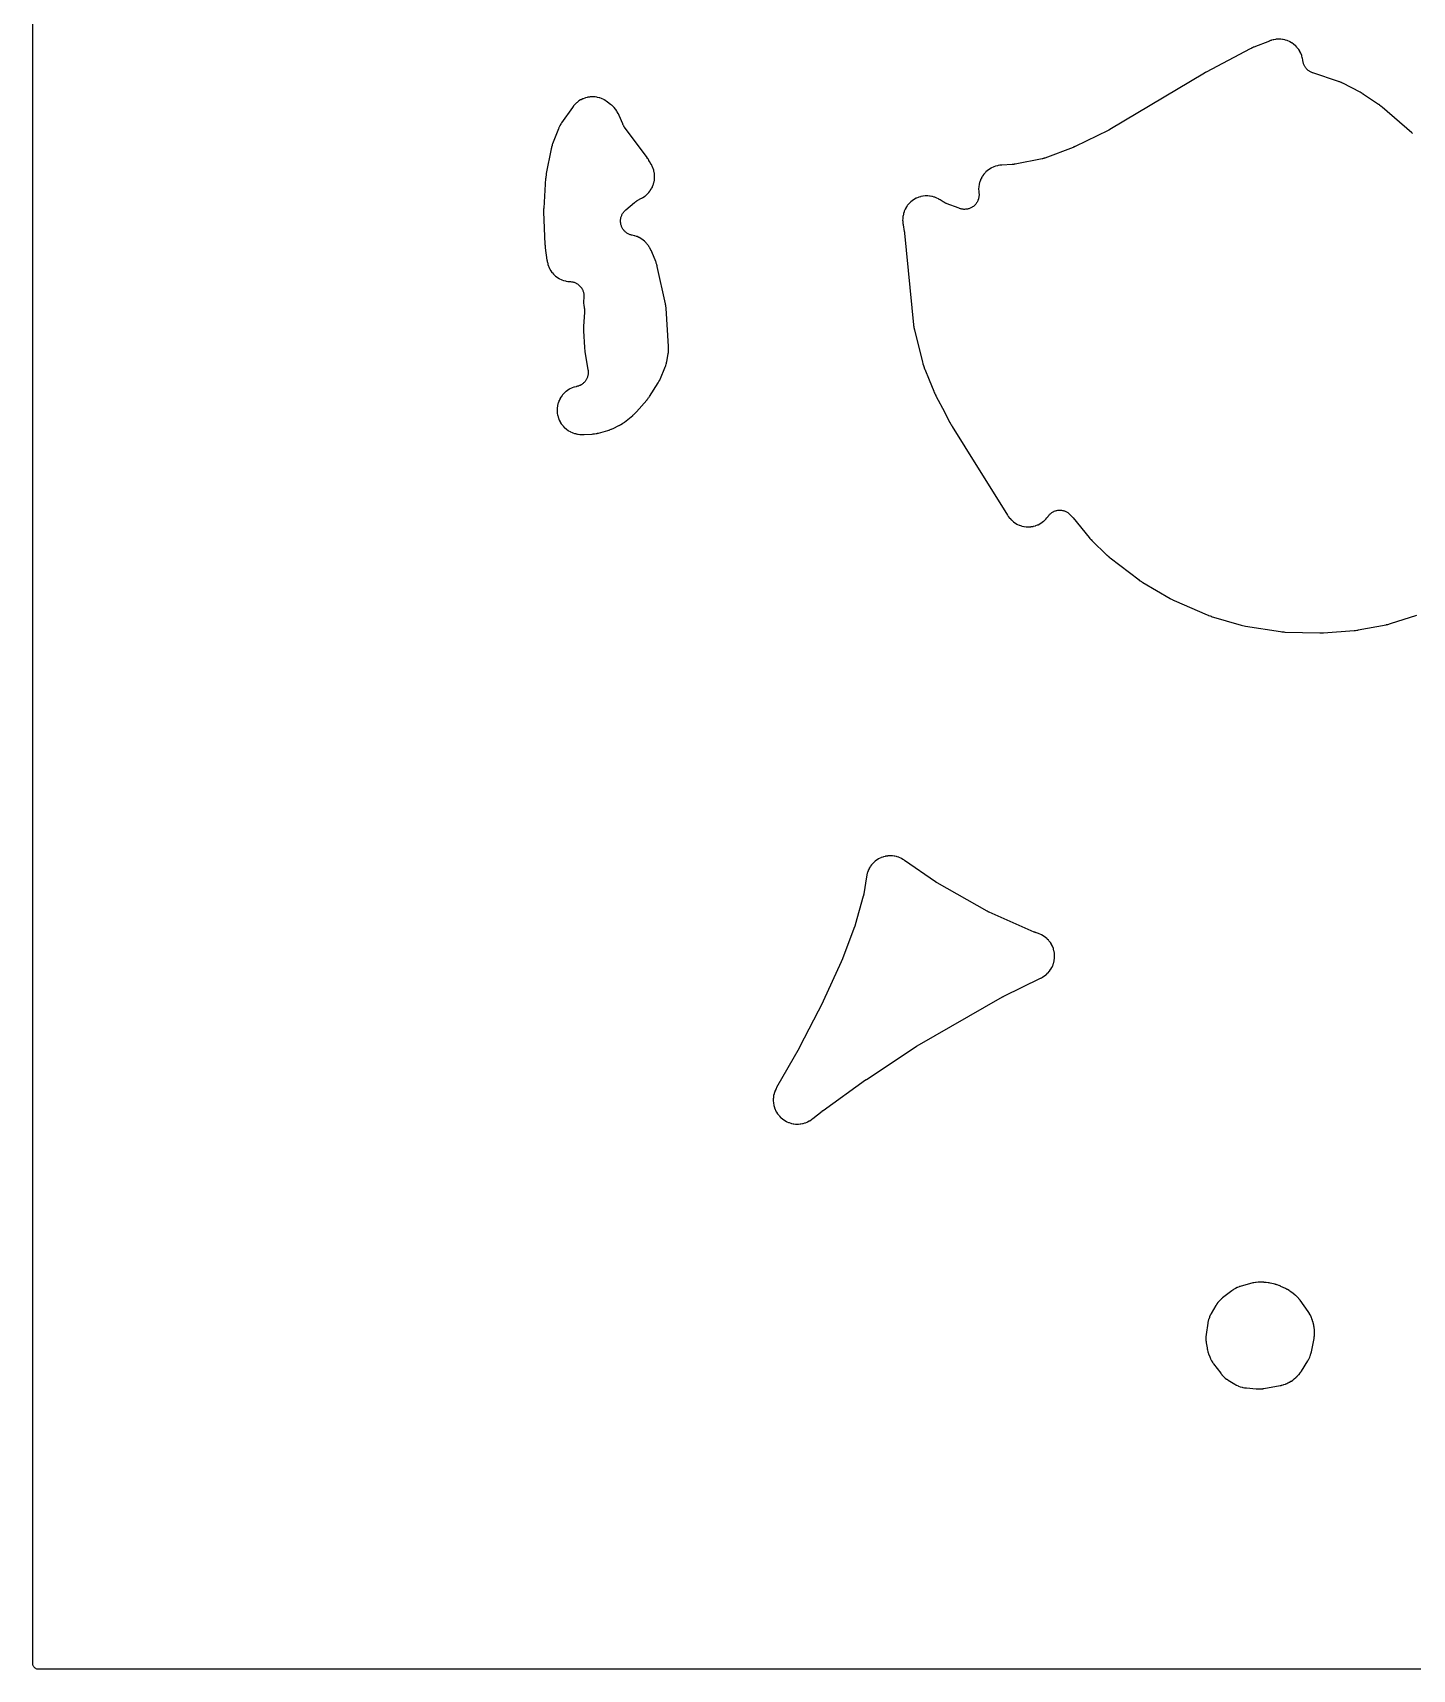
# Model space of a CAD drawing. Header units: millimetres. Extents: x 0 to 300, y 0 to 300.
# Drawn here: x -0.1 to 142.9, y -0.1 to 169.6 of the extents above; entities that cross this region are included whole.
import ezdxf

# ---------------------------------------------------------------- set-up
doc = ezdxf.new("R2010")
doc.units = ezdxf.units.MM
doc.layers.add('CUT', color=7, linetype='CONTINUOUS')

msp = doc.modelspace()

# ---------------------------------------------------------------- linework, layer by layer
at = {"layer": 'CUT'}
for points in [[(298.5625, -0.0625), (1.4375, -0.0625), (0.5522, -0.0625), (0.4788, -0.0589), (0.4206, -0.0503), (0.3635, -0.036), (0.3082, -0.0162), (0.255, 0.009), (0.2046, 0.0392), (0.1573, 0.0743), (0.1137, 0.1137), (0.0743, 0.1573), (0.0392, 0.2046), (0.009, 0.255), (-0.0162, 0.3082), (-0.036, 0.3635), (-0.0503, 0.4206), (-0.0589, 0.4788), (-0.0625, 0.5522), (-0.0625, 1.4375), (-0.0625, 298.5625)], [(142.9238, 159.1243), (142.8689, 159.174), (142.8599, 159.182), (139.8017, 161.8398), (139.7874, 161.8518), (139.6936, 161.9284), (139.679, 161.9399), (139.5583, 162.0323), (139.5433, 162.0434), (139.445, 162.114), (139.4296, 162.1246), (137.8718, 163.1704), (137.8574, 163.1798), (137.7632, 163.2392), (137.7486, 163.2481), (137.6283, 163.3193), (137.6134, 163.3278), (137.516, 163.3817), (137.5009, 163.3898), (135.7032, 164.3187), (135.6934, 164.3237), (135.6245, 164.3577), (135.6142, 164.3627), (135.5686, 164.3841), (135.5465, 164.394), (135.4071, 164.4528), (135.3854, 164.4614), (135.3475, 164.4757), (135.3372, 164.4795), (135.2656, 164.5049), (135.254, 164.509), (132.6121, 165.3882), (132.5723, 165.4025), (132.4999, 165.4305), (132.4225, 165.4646), (132.372, 165.4897), (132.2981, 165.531), (132.2503, 165.5608), (132.1806, 165.6088), (132.1358, 165.643), (132.0709, 165.6973), (132.0294, 165.7355), (131.97, 165.7957), (131.9323, 165.8377), (131.8788, 165.9032), (131.8452, 165.9485), (131.7981, 166.0188), (131.7689, 166.067), (131.7286, 166.1414), (131.7041, 166.1922), (131.6709, 166.27), (131.6513, 166.3228), (131.6255, 166.4035), (131.611, 166.4579), (131.593, 166.5406), (131.58, 166.6171), (131.574, 166.659), (131.5696, 166.6951), (131.5653, 166.7243), (131.5333, 166.9113), (131.5204, 166.9691), (131.4708, 167.1495), (131.4523, 167.2057), (131.3851, 167.3804), (131.3612, 167.4345), (131.2771, 167.6017), (131.248, 167.6532), (131.1479, 167.8112), (131.1138, 167.8596), (130.9986, 168.0071), (130.9599, 168.0519), (130.8307, 168.1872), (130.7878, 168.228), (130.6459, 168.35), (130.5992, 168.3863), (130.446, 168.4938), (130.3959, 168.5253), (130.2329, 168.6171), (130.18, 168.6436), (130.0087, 168.7189), (129.9534, 168.74), (129.7755, 168.7981), (129.7184, 168.8136), (129.5357, 168.8539), (129.4773, 168.8637), (129.2915, 168.8858), (129.2325, 168.8899), (129.0454, 168.8935), (128.9862, 168.8917), (128.7997, 168.8769), (128.741, 168.8693), (128.5568, 168.8362), (128.4992, 168.8229), (128.3167, 168.7711), (128.2884, 168.7623), (128.2337, 168.7438), (128.2197, 168.7389), (128.1294, 168.7058), (128.1155, 168.7006), (126.4792, 168.0559), (126.464, 168.0497), (126.3658, 168.0079), (126.3508, 168.0012), (126.229, 167.9454), (126.2142, 167.9383), (126.1184, 167.8912), (126.1037, 167.8837), (121.546, 165.483), (121.5392, 165.4794), (121.4923, 165.4539), (121.4851, 165.4499), (121.4271, 165.4174), (121.4201, 165.4134), (121.3746, 165.387), (121.3671, 165.3826), (111.563, 159.5173), (111.5546, 159.5123), (111.5347, 159.5007), (111.5262, 159.4958), (111.5158, 159.4899), (111.5072, 159.485), (111.4871, 159.4739), (111.4785, 159.4692), (111.4685, 159.4638), (111.4598, 159.4592), (111.4395, 159.4485), (111.4307, 159.4439), (111.42, 159.4384), (111.4113, 159.434), (111.3907, 159.4238), (111.3819, 159.4194), (107.9667, 157.7626), (107.9575, 157.7583), (107.9361, 157.7481), (107.9269, 157.7439), (107.9156, 157.7387), (107.9063, 157.7345), (107.8847, 157.7249), (107.8754, 157.7209), (107.8646, 157.7162), (107.8553, 157.7123), (107.8334, 157.7031), (107.824, 157.6993), (107.8125, 157.6946), (107.8031, 157.6909), (107.781, 157.6823), (107.7715, 157.6786), (104.8305, 156.5669), (104.8217, 156.5637), (104.8081, 156.5587), (104.7854, 156.5507), (104.7548, 156.5404), (104.7275, 156.5317), (104.7057, 156.5252), (104.6932, 156.5215), (104.6886, 156.5202), (104.6614, 156.5129), (104.6007, 156.4976), (104.5641, 156.4892), (104.5517, 156.4866), (104.5425, 156.4847), (101.7619, 155.9369), (101.7466, 155.934), (101.7108, 155.9276), (101.6955, 155.925), (101.6767, 155.9219), (101.6614, 155.9196), (101.6254, 155.9144), (101.61, 155.9124), (101.5923, 155.9101), (101.5768, 155.9083), (101.5407, 155.9044), (101.5252, 155.9028), (101.5063, 155.9011), (101.4908, 155.8999), (101.4546, 155.8972), (101.4391, 155.8962), (100.3892, 155.8371), (100.3747, 155.8361), (100.2803, 155.8285), (100.2658, 155.8272), (100.2093, 155.8212), (100.1804, 155.8175), (99.996, 155.789), (99.939, 155.7773), (99.7606, 155.7317), (99.705, 155.7146), (99.5319, 155.6519), (99.4782, 155.6295), (99.312, 155.5503), (99.2608, 155.5228), (99.103, 155.4279), (99.0547, 155.3955), (98.9069, 155.2858), (98.8619, 155.2488), (98.7254, 155.1253), (98.6842, 155.0842), (98.5603, 154.948), (98.5233, 154.9031), (98.4132, 154.7556), (98.3807, 154.7073), (98.2855, 154.5498), (98.2578, 154.4985), (98.1783, 154.3326), (98.1557, 154.2789), (98.0926, 154.106), (98.0753, 154.0504), (98.0293, 153.8722), (98.0175, 153.8151), (97.989, 153.6333), (97.9828, 153.5754), (97.972, 153.3917), (97.9714, 153.3335), (97.9785, 153.1495), (97.9836, 153.0915), (97.9994, 152.9753), (98.0044, 152.9312), (98.0114, 152.8501), (98.0146, 152.7613), (98.0139, 152.7022), (98.0084, 152.6135), (98.0018, 152.5548), (97.9876, 152.4671), (97.9753, 152.4092), (97.9525, 152.3234), (97.9345, 152.2671), (97.9034, 152.1839), (97.88, 152.1296), (97.8408, 152.0499), (97.8121, 151.9981), (97.7652, 151.9227), (97.7316, 151.874), (97.6775, 151.8036), (97.6393, 151.7585), (97.5785, 151.6937), (97.536, 151.6526), (97.4691, 151.5941), (97.4228, 151.5574), (97.3505, 151.5058), (97.3007, 151.4738), (97.2237, 151.4296), (97.171, 151.4027), (97.09, 151.3663), (97.0349, 151.3447), (96.9507, 151.3165), (96.8938, 151.3004), (96.8072, 151.2806), (96.749, 151.2703), (96.6609, 151.2591), (96.6019, 151.2545), (96.5131, 151.2521), (96.454, 151.2534), (96.3654, 151.2597), (96.3067, 151.2668), (96.2192, 151.2818), (96.1614, 151.2947), (96.0758, 151.3183), (95.9985, 151.3437), (95.9566, 151.3586), (94.6199, 151.8732), (94.6095, 151.8772), (94.5924, 151.8841), (94.5515, 151.9015), (94.4831, 151.9329), (94.453, 151.9473), (94.4499, 151.9489), (94.4204, 151.9644), (94.3545, 152.0007), (94.3161, 152.0231), (94.3004, 152.0328), (94.2909, 152.0387), (94.2794, 152.046), (93.9839, 152.2333), (93.9717, 152.2409), (93.8912, 152.2892), (93.8788, 152.2965), (93.8298, 152.3243), (93.8043, 152.338), (93.6393, 152.4215), (93.5866, 152.4451), (93.4167, 152.5115), (93.362, 152.5299), (93.1864, 152.5797), (93.1302, 152.5928), (92.9507, 152.6254), (92.8935, 152.633), (92.7116, 152.6483), (92.6539, 152.6504), (92.4715, 152.6481), (92.4139, 152.6446), (92.2325, 152.6248), (92.1755, 152.6158), (91.9968, 152.5787), (91.9409, 152.5643), (91.7667, 152.5102), (91.7124, 152.4904), (91.5442, 152.4198), (91.4921, 152.3949), (91.3314, 152.3085), (91.2819, 152.2787), (91.1303, 152.1773), (91.0839, 152.1429), (90.9427, 152.0273), (90.8999, 151.9886), (90.7704, 151.86), (90.7315, 151.8174), (90.615, 151.677), (90.5804, 151.6308), (90.4779, 151.4798), (90.4478, 151.4305), (90.3604, 151.2704), (90.3352, 151.2185), (90.2635, 151.0507), (90.2434, 150.9966), (90.1882, 150.8226), (90.1734, 150.7669), (90.1351, 150.5884), (90.1258, 150.5315), (90.1048, 150.3502), (90.101, 150.2926), (90.0976, 150.1102), (90.0993, 150.0525), (90.1136, 149.8681), (90.1165, 149.8393), (90.1236, 149.7834), (90.1255, 149.7691), (90.1395, 149.6764), (90.1418, 149.6621), (90.2643, 148.9641), (90.2655, 148.9573), (90.2682, 148.9414), (90.2693, 148.9346), (90.2719, 148.9183), (90.2732, 148.9099), (90.2761, 148.8902), (90.2774, 148.8818), (90.2787, 148.8721), (90.2799, 148.8637), (90.2824, 148.844), (90.2835, 148.8355), (90.284, 148.8313), (90.2852, 148.8212), (90.2877, 148.7978), (90.2888, 148.7878), (91.2254, 139.2708), (91.2266, 139.2604), (91.235, 139.1875), (91.2364, 139.1766), (91.2428, 139.1289), (91.2464, 139.1059), (91.2712, 138.9634), (91.2754, 138.9415), (91.2835, 138.9036), (91.2858, 138.8934), (91.3021, 138.8226), (91.3025, 138.8209), (91.3096, 138.787), (91.3144, 138.7659), (92.1413, 135.4196), (92.1468, 135.399), (92.1848, 135.2657), (92.191, 135.2453), (92.2446, 135.0798), (92.2515, 135.0597), (92.2918, 134.9491), (92.3213, 134.8599), (92.3286, 134.8392), (92.3782, 134.706), (92.3862, 134.6856), (92.8502, 133.566), (93.3236, 132.3959), (93.3292, 132.3826), (93.3663, 132.2968), (93.3722, 132.2837), (93.4214, 132.1771), (93.4276, 132.1641), (93.4591, 132.1), (93.4769, 132.0597), (93.4826, 132.047), (93.531, 131.9441), (93.5371, 131.9316), (93.5775, 131.8505), (93.5839, 131.8381), (94.4213, 130.252), (94.9684, 129.2021), (94.9735, 129.1925), (95.0095, 129.1264), (95.0152, 129.1162), (95.0616, 129.0347), (95.0674, 129.0249), (95.0838, 128.9972), (95.0856, 128.9938), (95.0906, 128.9845), (95.1261, 128.92), (95.1317, 128.9101), (95.1775, 128.8306), (95.1831, 128.821), (95.2205, 128.7588), (95.2267, 128.7487), (96.5457, 126.6483), (100.9528, 119.5725), (100.9607, 119.56), (101.0135, 119.4798), (101.0217, 119.4676), (101.0546, 119.4202), (101.072, 119.3963), (101.1874, 119.2463), (101.2257, 119.2013), (101.3535, 119.0652), (101.396, 119.0241), (101.5366, 118.9013), (101.5829, 118.8646), (101.7349, 118.7562), (101.7846, 118.7243), (101.9465, 118.6313), (101.9991, 118.6044), (102.1694, 118.5278), (102.2244, 118.5062), (102.4014, 118.4467), (102.4582, 118.4307), (102.6402, 118.3888), (102.6983, 118.3784), (102.8835, 118.3547), (102.9424, 118.3501), (103.129, 118.3447), (103.1881, 118.3459), (103.3743, 118.3588), (103.433, 118.3658), (103.6171, 118.3971), (103.6748, 118.4098), (103.8549, 118.4589), (103.911, 118.4773), (104.0855, 118.5439), (104.1395, 118.5677), (104.3065, 118.6511), (104.358, 118.6801), (104.516, 118.7796), (104.5644, 118.8135), (104.7119, 118.928), (104.7567, 118.9665), (104.8922, 119.095), (104.933, 119.1377), (105.0552, 119.2788), (105.0916, 119.3253), (105.164, 119.4278), (105.19, 119.4628), (105.2392, 119.5258), (105.2963, 119.5919), (105.3363, 119.634), (105.3995, 119.6942), (105.4434, 119.7322), (105.5121, 119.786), (105.5595, 119.8196), (105.6331, 119.8665), (105.6835, 119.8954), (105.7613, 119.9349), (105.8143, 119.9587), (105.8955, 119.9906), (105.9506, 120.0092), (106.0345, 120.033), (106.0911, 120.0461), (106.177, 120.0617), (106.2346, 120.0693), (106.3216, 120.0765), (106.3796, 120.0785), (106.4499, 120.0775), (106.5092, 120.0735), (106.5687, 120.0664), (106.6575, 120.0514), (106.7161, 120.0384), (106.8029, 120.0146), (106.8598, 119.9958), (106.9439, 119.9634), (106.9986, 119.9391), (107.079, 119.8984), (107.1311, 119.8687), (107.207, 119.8203), (107.2558, 119.7855), (107.3265, 119.7297), (107.3716, 119.6902), (107.4364, 119.6276), (107.4927, 119.5674), (107.5227, 119.5337), (107.5361, 119.5179), (107.5558, 119.4957), (107.6861, 119.3563), (107.7288, 119.3149), (107.7598, 119.2878), (109.4153, 117.2541), (109.4267, 117.2406), (109.5017, 117.1538), (109.5134, 117.1406), (109.6107, 117.0345), (109.6228, 117.0216), (109.7028, 116.9394), (109.7153, 116.9269), (111.2689, 115.4209), (111.2818, 115.4088), (111.3665, 115.3314), (111.3797, 115.3196), (111.4889, 115.2256), (111.5024, 115.2143), (111.5916, 115.142), (111.6055, 115.131), (114.6103, 112.8369), (114.6248, 112.8262), (114.7201, 112.7578), (114.735, 112.7475), (114.8571, 112.6654), (114.8723, 112.6556), (114.9715, 112.5931), (114.987, 112.5837), (117.833, 110.9095), (117.849, 110.9004), (117.9541, 110.8429), (117.9705, 110.8343), (118.1045, 110.7661), (118.1211, 110.758), (118.2295, 110.707), (118.2463, 110.6994), (121.6446, 109.2274), (121.6619, 109.2202), (121.7748, 109.1754), (121.7923, 109.1688), (121.9357, 109.117), (121.9534, 109.111), (122.0689, 109.0733), (122.0868, 109.0678), (125.1765, 108.1655), (125.1948, 108.1605), (125.314, 108.1297), (125.3324, 108.1253), (125.4832, 108.0914), (125.5017, 108.0876), (125.6227, 108.0644), (125.6413, 108.0611), (129.2489, 107.4871), (129.2684, 107.4843), (129.3952, 107.4684), (129.4148, 107.4663), (129.5745, 107.4515), (129.5941, 107.45), (129.7217, 107.4424), (129.7413, 107.4416), (133.3276, 107.346), (133.3431, 107.3458), (133.4442, 107.3457), (133.4598, 107.3459), (133.5867, 107.3491), (133.6022, 107.3497), (133.7032, 107.3548), (133.7187, 107.3558), (136.9036, 107.6017), (136.9199, 107.6032), (137.0257, 107.6143), (137.042, 107.6162), (137.1744, 107.6338), (137.1905, 107.6361), (137.2956, 107.653), (137.3117, 107.6558), (140.2148, 108.2027), (140.2328, 108.2064), (140.3498, 108.2322), (140.3678, 108.2364), (140.5136, 108.2733), (140.5314, 108.2781), (140.6466, 108.311), (140.6642, 108.3164), (143.3959, 109.1888)]]:
    msp.add_lwpolyline(points, dxfattribs=at)
for points in [[(53.6135, 144.9228), (53.6455, 144.8737), (53.7541, 144.7237), (53.7908, 144.6781), (53.9135, 144.5394), (53.9544, 144.4975), (54.0901, 144.3715), (54.1349, 144.3338), (54.2822, 144.2216), (54.3305, 144.1884), (54.4881, 144.0911), (54.5394, 144.0628), (54.7056, 143.9813), (54.7594, 143.9582), (54.9329, 143.8933), (54.9887, 143.8755), (55.1676, 143.8278), (55.2249, 143.8156), (55.4076, 143.7856), (55.4658, 143.7789), (55.6402, 143.7676), (55.6837, 143.7637), (55.7633, 143.7546), (55.8496, 143.7405), (55.9065, 143.7284), (55.991, 143.7059), (56.0465, 143.6883), (56.1284, 143.6578), (56.1819, 143.6349), (56.2605, 143.5966), (56.3115, 143.5685), (56.386, 143.5228), (56.434, 143.4899), (56.5037, 143.4372), (56.5484, 143.3998), (56.6126, 143.3405), (56.6534, 143.299), (56.7116, 143.2338), (56.7482, 143.1885), (56.7998, 143.118), (56.8318, 143.0694), (56.8763, 142.9941), (56.9035, 142.9426), (56.9405, 142.8634), (56.9625, 142.8095), (56.9916, 142.7271), (57.0083, 142.6714), (57.0293, 142.5865), (57.0405, 142.5294), (57.0532, 142.4429), (57.0588, 142.385), (57.063, 142.2976), (57.0629, 142.2394), (57.0587, 142.1521), (57.0508, 142.0724), (57.0446, 142.0218), (57.0447, 142.0218), (57.0421, 142.0013), (57.024, 141.8171), (57.0211, 141.7594), (57.0208, 141.5769), (57.0234, 141.5192), (57.0406, 141.3374), (57.0488, 141.2802), (57.0839, 141.0985), (57.0868, 141.0844), (57.0991, 141.0281), (57.1148, 140.9452), (57.1274, 140.8533), (57.1325, 140.7919), (57.1356, 140.6993), (57.134, 140.6144), (57.1319, 140.5681), (57.0316, 139.1427), (57.0306, 139.1239), (57.0258, 139.0013), (57.0254, 138.9824), (57.0254, 138.9816), (57.0243, 138.8285), (57.0244, 138.8096), (57.0274, 138.687), (57.0281, 138.6681), (57.1248, 136.9312), (57.1259, 136.9149), (57.1347, 136.8088), (57.1363, 136.7925), (57.151, 136.6597), (57.153, 136.6435), (57.1676, 136.538), (57.17, 136.5218), (57.4861, 134.6213), (57.4921, 134.5786), (57.5013, 134.5), (57.5073, 134.4139), (57.5085, 134.3564), (57.5061, 134.2701), (57.5018, 134.2128), (57.4912, 134.1271), (57.4814, 134.0705), (57.4626, 133.9862), (57.4475, 133.9308), (57.4207, 133.8487), (57.4003, 133.795), (57.3658, 133.7159), (57.3403, 133.6643), (57.2984, 133.5889), (57.2681, 133.54), (57.2192, 133.4689), (57.1843, 133.4232), (57.1288, 133.3571), (57.0897, 133.3149), (57.0281, 133.2545), (56.9852, 133.2162), (56.9181, 133.162), (56.8717, 133.128), (56.7997, 133.0804), (56.7502, 133.0511), (56.674, 133.0106), (56.622, 132.9861), (56.5422, 132.9532), (56.4881, 132.9338), (56.4055, 132.9086), (56.3288, 132.8892), (56.2797, 132.878), (56.2588, 132.8732), (56.0745, 132.8262), (56.0178, 132.8088), (55.8416, 132.7448), (55.7869, 132.7218), (55.6178, 132.6407), (55.5656, 132.6124), (55.4054, 132.515), (55.3563, 132.4817), (55.2064, 132.3689), (55.1608, 132.331), (55.0228, 132.2039), (54.9812, 132.1617), (54.8565, 132.0216), (54.8192, 131.9755), (54.7089, 131.8238), (54.6764, 131.7742), (54.5816, 131.6124), (54.5542, 131.5598), (54.4758, 131.3894), (54.4537, 131.3343), (54.3925, 131.157), (54.376, 131.1001), (54.3326, 130.9176), (54.3218, 130.8593), (54.2967, 130.6734), (54.2916, 130.6143), (54.285, 130.4269), (54.2858, 130.3676), (54.2977, 130.1804), (54.3044, 130.1215), (54.3347, 129.9364), (54.3471, 129.8784), (54.3956, 129.6972), (54.4137, 129.6407), (54.4798, 129.4652), (54.5034, 129.4108), (54.5865, 129.2427), (54.6154, 129.1909), (54.7147, 129.0318), (54.7486, 128.9831), (54.8631, 128.8345), (54.9016, 128.7894), (55.0303, 128.6529), (55.073, 128.6118), (55.2145, 128.4887), (55.2611, 128.452), (55.4141, 128.3435), (55.4641, 128.3116), (55.627, 128.2187), (55.6799, 128.1919), (55.8512, 128.1155), (55.9065, 128.0941), (56.087, 128.0342), (56.1154, 128.0256), (56.1712, 128.0101), (56.1855, 128.0063), (56.2727, 127.9844), (56.3006, 127.9781), (56.3815, 127.9618), (56.3951, 127.9592), (56.4481, 127.9498), (56.4754, 127.9456), (56.6506, 127.9228), (56.7055, 127.9182), (56.8821, 127.9115), (56.9097, 127.9111), (56.9635, 127.9116), (56.9773, 127.9118), (57.0669, 127.9146), (57.0806, 127.9152), (57.9179, 127.9607), (57.9336, 127.9617), (58.036, 127.97), (58.0517, 127.9715), (58.113, 127.978), (58.1444, 127.9822), (58.347, 128.0148), (58.3781, 128.0207), (58.4384, 128.0337), (58.4538, 128.0372), (58.5535, 128.0615), (58.5688, 128.0654), (59.525, 128.3248), (59.5391, 128.3288), (59.6304, 128.356), (59.6444, 128.3603), (59.6988, 128.378), (59.7264, 128.3877), (59.9043, 128.4552), (59.9315, 128.4663), (59.9839, 128.4891), (59.9973, 128.4952), (60.0836, 128.5353), (60.0968, 128.5417), (60.6904, 128.836), (60.705, 128.8435), (60.7993, 128.8935), (60.8137, 128.9014), (60.8695, 128.9329), (60.8976, 128.9499), (61.0772, 129.065), (61.1044, 129.0834), (61.1564, 129.1209), (61.1696, 129.1307), (61.2544, 129.1954), (61.2673, 129.2056), (62.1238, 129.8971), (62.1337, 129.9053), (62.1978, 129.9593), (62.2076, 129.9678), (62.2454, 130.0011), (62.2644, 130.0185), (62.3853, 130.1346), (62.4035, 130.1529), (62.4383, 130.1893), (62.4471, 130.1988), (62.5037, 130.2606), (62.5123, 130.2702), (63.5735, 131.4812), (63.5806, 131.4894), (63.6297, 131.5476), (63.6369, 131.5563), (63.6684, 131.595), (63.6832, 131.614), (63.773, 131.7339), (63.7865, 131.7527), (63.8092, 131.7857), (63.8153, 131.7947), (63.8569, 131.8574), (63.8636, 131.8676), (64.7509, 133.2661), (64.7575, 133.2767), (64.7993, 133.3457), (64.8056, 133.3563), (64.8298, 133.3983), (64.8418, 133.4201), (64.9167, 133.563), (64.9278, 133.5852), (64.9485, 133.6291), (64.9537, 133.6404), (64.9866, 133.714), (64.9915, 133.7254), (65.4531, 134.8176), (65.4594, 134.8331), (65.4989, 134.9345), (65.5048, 134.9502), (65.5268, 135.0117), (65.5372, 135.0435), (65.599, 135.252), (65.6076, 135.2843), (65.6227, 135.3479), (65.6263, 135.3642), (65.6484, 135.4707), (65.6516, 135.4872), (65.7933, 136.2815), (65.7962, 136.2993), (65.8134, 136.4156), (65.8157, 136.4336), (65.8239, 136.5036), (65.827, 136.5396), (65.8402, 136.7742), (65.8411, 136.8103), (65.8408, 136.8809), (65.8405, 136.8989), (65.8364, 137.0164), (65.8355, 137.0345), (65.5792, 140.9955), (65.5785, 141.0062), (65.5723, 141.0809), (65.5713, 141.092), (65.5663, 141.1409), (65.5635, 141.1644), (65.5428, 141.3105), (65.5392, 141.333), (65.5322, 141.3718), (65.5302, 141.3824), (65.5157, 141.455), (65.5132, 141.4668), (64.6603, 145.3455), (64.6574, 145.3581), (64.6376, 145.4396), (64.6344, 145.4522), (64.6215, 145.5009), (64.6143, 145.5258), (64.5643, 145.686), (64.5561, 145.7105), (64.539, 145.7579), (64.5345, 145.77), (64.5043, 145.8484), (64.4996, 145.8604), (64.0936, 146.8516), (64.0881, 146.8646), (64.0515, 146.9483), (64.0458, 146.9611), (64.0226, 147.0109), (64.0101, 147.0361), (63.9254, 147.1979), (63.9118, 147.2225), (63.884, 147.2699), (63.8768, 147.2819), (63.8288, 147.3597), (63.8213, 147.3716), (63.7967, 147.4094), (63.7886, 147.4215), (63.7352, 147.4996), (63.7268, 147.5115), (63.6935, 147.5577), (63.6759, 147.5809), (63.5596, 147.7268), (63.5211, 147.7705), (63.3929, 147.9026), (63.3504, 147.9423), (63.21, 148.0614), (63.1638, 148.0969), (63.0126, 148.2017), (62.9632, 148.2326), (62.8024, 148.3223), (62.7503, 148.3482), (62.5816, 148.4219), (62.5272, 148.4426), (62.3522, 148.4997), (62.296, 148.515), (62.0685, 148.5654), (61.9996, 148.5809), (61.9156, 148.6041), (61.8591, 148.6226), (61.7761, 148.6545), (61.722, 148.6785), (61.6426, 148.7184), (61.5911, 148.7476), (61.516, 148.7952), (61.4676, 148.8293), (61.3976, 148.884), (61.3528, 148.9227), (61.2885, 148.9841), (61.2478, 149.0271), (61.1899, 149.0945), (61.1536, 149.1413), (61.1026, 149.2141), (61.0711, 149.2642), (61.0276, 149.3417), (61.0012, 149.3946), (60.9655, 149.4761), (60.9445, 149.5314), (60.917, 149.6159), (60.9015, 149.673), (60.8825, 149.7599), (60.8727, 149.8182), (60.8624, 149.9065), (60.8584, 149.9656), (60.8568, 150.0545), (60.8587, 150.1136), (60.8659, 150.2022), (60.8736, 150.2609), (60.8895, 150.3483), (60.903, 150.406), (60.9274, 150.4914), (60.9465, 150.5475), (60.9793, 150.6301), (61.0038, 150.684), (61.0445, 150.7629), (61.0742, 150.8141), (61.1226, 150.8887), (61.1572, 150.9367), (61.2127, 151.0062), (61.2519, 151.0505), (61.3139, 151.1142), (61.3736, 151.1696), (61.4069, 151.199), (62.3063, 151.9552), (62.3148, 151.9622), (62.328, 151.973), (62.3501, 151.9906), (62.3802, 152.0137), (62.4072, 152.0337), (62.429, 152.0492), (62.4415, 152.0579), (62.4461, 152.0611), (62.4737, 152.0793), (62.5359, 152.1186), (62.5737, 152.1413), (62.5866, 152.1486), (62.5963, 152.154), (63.0472, 152.4022), (63.0601, 152.4095), (63.1433, 152.458), (63.156, 152.4656), (63.2052, 152.4959), (63.23, 152.5121), (63.3865, 152.6196), (63.4336, 152.6555), (63.5768, 152.7762), (63.6201, 152.8166), (63.7507, 152.9509), (63.7898, 152.9953), (63.9065, 153.1418), (63.9411, 153.1899), (64.0427, 153.3472), (64.0724, 153.3984), (64.1581, 153.565), (64.1825, 153.6189), (64.2514, 153.7931), (64.2704, 153.8492), (64.3217, 154.0293), (64.3351, 154.087), (64.3684, 154.2712), (64.376, 154.33), (64.391, 154.5166), (64.3928, 154.5758), (64.3893, 154.7631), (64.3853, 154.8222), (64.3633, 155.0082), (64.3535, 155.0666), (64.3133, 155.2495), (64.2978, 155.3066), (64.2397, 155.4847), (64.2186, 155.54), (64.1423, 155.7139), (64.1297, 155.7407), (64.1039, 155.7924), (64.0971, 155.8056), (64.052, 155.8906), (64.0449, 155.9036), (63.8725, 156.2099), (63.863, 156.2263), (63.7992, 156.3317), (63.7891, 156.3477), (63.705, 156.4774), (63.6944, 156.4931), (63.6241, 156.5943), (63.613, 156.6097), (61.2755, 159.7561), (61.27, 159.7636), (61.2615, 159.7753), (61.2478, 159.7948), (61.2297, 159.8211), (61.214, 159.8448), (61.2118, 159.8482), (61.186, 159.8909), (61.1525, 159.9501), (61.1227, 160.0075), (61.1031, 160.0488), (61.0876, 160.0833), (61.0828, 160.0946), (61.0792, 160.1032), (60.7179, 160.98), (60.7116, 160.9947), (60.6695, 161.0897), (60.6628, 161.1042), (60.636, 161.1606), (60.6215, 161.1891), (60.5237, 161.3691), (60.4903, 161.4236), (60.3755, 161.5899), (60.3365, 161.6405), (60.2047, 161.7936), (60.1605, 161.8398), (60.0111, 161.98), (59.9872, 162.0012), (59.9394, 162.0414), (59.9271, 162.0516), (59.8459, 162.1164), (59.8332, 162.1262), (59.506, 162.3734), (59.4939, 162.3823), (59.4145, 162.4393), (59.4021, 162.4479), (59.3536, 162.4809), (59.3283, 162.4971), (59.1637, 162.5973), (59.1109, 162.6259), (58.9395, 162.708), (58.8841, 162.7312), (58.7053, 162.7957), (58.6478, 162.8132), (58.4635, 162.8595), (58.4046, 162.8712), (58.2166, 162.8989), (58.1567, 162.9046), (57.9669, 162.9133), (57.9068, 162.913), (57.7171, 162.9026), (57.6573, 162.8963), (57.4695, 162.867), (57.4107, 162.8548), (57.2268, 162.8069), (57.1695, 162.7888), (56.9913, 162.7227), (56.9361, 162.699), (56.7655, 162.6154), (56.7129, 162.5863), (56.5514, 162.4861), (56.502, 162.4518), (56.3514, 162.3359), (56.3057, 162.2969), (56.1675, 162.1666), (56.1259, 162.1232), (55.9996, 161.9776), (55.9805, 161.9544), (55.9443, 161.9082), (55.9352, 161.8963), (55.8769, 161.8179), (55.8681, 161.8057), (54.7538, 160.2255), (54.7468, 160.2153), (54.702, 160.149), (54.6952, 160.1387), (54.6691, 160.0983), (54.6562, 160.0773), (54.5761, 159.9413), (54.5529, 159.8978), (54.4842, 159.7557), (54.474, 159.7333), (54.4548, 159.6891), (54.45, 159.6778), (54.4197, 159.6037), (54.4152, 159.5922), (53.8199, 158.0479), (53.8154, 158.0357), (53.7868, 157.9565), (53.7825, 157.9443), (53.7664, 157.8963), (53.7586, 157.8716), (53.7119, 157.7099), (53.7052, 157.6848), (53.6933, 157.6356), (53.6903, 157.623), (53.6722, 157.5408), (53.6696, 157.5281), (53.1613, 154.9563), (53.1578, 154.9373), (53.1374, 154.8133), (53.1346, 154.7941), (53.1141, 154.6378), (53.1118, 154.6185), (53.0995, 154.4935), (53.0979, 154.4742), (52.893, 151.3827), (52.8922, 151.3667), (52.8881, 151.2627), (52.8876, 151.2467), (52.886, 151.116), (52.886, 151.1), (52.8874, 150.9959), (52.8879, 150.9799), (53.0244, 147.6214), (53.0251, 147.6067), (53.0314, 147.5113), (53.0325, 147.4967), (53.0433, 147.3771), (53.0447, 147.3625), (53.0556, 147.2675), (53.0575, 147.253), (53.2354, 145.9784), (53.2376, 145.9639), (53.253, 145.87), (53.2556, 145.8556), (53.2663, 145.7994), (53.2724, 145.7707), (53.3164, 145.5882), (53.3329, 145.532), (53.3936, 145.3571), (53.4154, 145.3027), (53.4929, 145.1345), (53.52, 145.0826)], [(76.807, 58.1741), (76.8258, 58.118), (76.8937, 57.9438), (76.9179, 57.8899), (77.0027, 57.7232), (77.032, 57.6719), (77.1328, 57.5144), (77.1671, 57.4662), (77.2828, 57.3195), (77.3217, 57.2749), (77.4514, 57.1402), (77.4944, 57.0997), (77.6367, 56.9784), (77.6835, 56.9423), (77.8371, 56.8356), (77.8872, 56.8043), (78.0505, 56.7133), (78.1035, 56.687), (78.275, 56.6125), (78.3303, 56.5916), (78.5083, 56.5344), (78.5654, 56.519), (78.7481, 56.4795), (78.8065, 56.4699), (78.9922, 56.4486), (79.0512, 56.4448), (79.2381, 56.4418), (79.2972, 56.4438), (79.4835, 56.4593), (79.5422, 56.4671), (79.726, 56.5009), (79.7836, 56.5144), (79.9633, 56.5661), (80.0192, 56.5852), (80.1929, 56.6543), (80.2467, 56.6789), (80.4128, 56.7648), (80.4639, 56.7945), (80.6229, 56.8977), (80.6473, 56.9144), (80.6941, 56.9482), (80.706, 56.9571), (80.7825, 57.0152), (80.7942, 57.0243), (81.7475, 57.7867), (81.7512, 57.7897), (81.7599, 57.7965), (81.7636, 57.7994), (81.7726, 57.8064), (81.7772, 57.81), (81.788, 57.8183), (81.7926, 57.8219), (81.7979, 57.826), (81.8026, 57.8295), (81.8135, 57.8377), (81.8176, 57.8407), (81.8265, 57.8473), (81.8392, 57.8566), (81.8448, 57.8606), (86.2562, 61.0279), (86.2663, 61.0351), (86.2763, 61.0422), (86.2886, 61.0508), (86.2966, 61.0563), (86.309, 61.0648), (86.315, 61.0689), (86.3191, 61.0716), (86.3294, 61.0785), (86.3338, 61.0815), (91.4938, 64.4827), (91.4986, 64.4858), (91.5097, 64.4931), (91.5145, 64.4962), (91.526, 64.5035), (91.5319, 64.5073), (91.5457, 64.516), (91.5517, 64.5197), (91.5585, 64.524), (91.5645, 64.5277), (91.5785, 64.5362), (91.5845, 64.5398), (91.5876, 64.5416), (91.5947, 64.5458), (91.6115, 64.5556), (91.6187, 64.5598), (100.4497, 69.6217), (100.455, 69.6246), (100.4671, 69.6315), (100.4724, 69.6345), (100.4849, 69.6414), (100.4913, 69.645), (100.5064, 69.6532), (100.5129, 69.6567), (100.5204, 69.6607), (100.5269, 69.6641), (100.5422, 69.6721), (100.5487, 69.6755), (100.5521, 69.6772), (100.5599, 69.6812), (100.5781, 69.6903), (100.5859, 69.6942), (104.3953, 71.5577), (104.4085, 71.5644), (104.494, 71.6089), (104.5071, 71.6159), (104.5579, 71.6439), (104.5835, 71.6589), (104.7453, 71.759), (104.7942, 71.7927), (104.9433, 71.9067), (104.9886, 71.9451), (105.1257, 72.0732), (105.167, 72.1159), (105.2907, 72.257), (105.3276, 72.3035), (105.4368, 72.4561), (105.4689, 72.5061), (105.5625, 72.6687), (105.5895, 72.7216), (105.6665, 72.8927), (105.6882, 72.948), (105.7479, 73.1259), (105.764, 73.183), (105.8059, 73.366), (105.8163, 73.4244), (105.8399, 73.6106), (105.8444, 73.6698), (105.8495, 73.8574), (105.8482, 73.9167), (105.8347, 74.1039), (105.8275, 74.1628), (105.7956, 74.3478), (105.7826, 74.4057), (105.7326, 74.5866), (105.714, 74.6429), (105.6463, 74.818), (105.6222, 74.8722), (105.5376, 75.0397), (105.5082, 75.0913), (105.4075, 75.2497), (105.3731, 75.2981), (105.2572, 75.4457), (105.2183, 75.4905), (105.0884, 75.6259), (105.0452, 75.6667), (104.9025, 75.7886), (104.8555, 75.8249), (104.7015, 75.9321), (104.6512, 75.9636), (104.4873, 76.055), (104.4341, 76.0814), (104.2596, 76.1572), (104.2321, 76.1684), (104.1779, 76.1888), (104.1639, 76.1939), (104.0728, 76.2257), (104.0587, 76.2304), (103.9707, 76.2587), (103.9597, 76.2624), (103.934, 76.271), (103.923, 76.2748), (103.9096, 76.2795), (103.8987, 76.2834), (103.8732, 76.2927), (103.8623, 76.2967), (103.8498, 76.3015), (103.839, 76.3056), (103.8138, 76.3156), (103.803, 76.3199), (103.7899, 76.3253), (103.7792, 76.3298), (103.7542, 76.3404), (103.7436, 76.345), (99.0546, 78.4076), (99.0443, 78.4122), (99.0202, 78.4232), (99.0099, 78.4279), (98.9974, 78.4338), (98.9872, 78.4387), (98.9634, 78.4502), (98.9532, 78.4553), (98.9416, 78.4611), (98.9315, 78.4663), (98.908, 78.4784), (98.898, 78.4837), (98.8857, 78.4902), (98.8758, 78.4956), (98.8526, 78.5083), (98.8427, 78.5138), (93.6847, 81.434), (93.6757, 81.4391), (93.6548, 81.4513), (93.6459, 81.4565), (93.6351, 81.463), (93.6262, 81.4684), (93.6056, 81.481), (93.5968, 81.4865), (93.5867, 81.4928), (93.5779, 81.4984), (93.5576, 81.5115), (93.5489, 81.5171), (93.5384, 81.5241), (93.5298, 81.5299), (93.5098, 81.5434), (93.5012, 81.5493), (90.3047, 83.7703), (90.2928, 83.7784), (90.2144, 83.83), (90.2023, 83.8378), (90.1545, 83.8678), (90.1297, 83.8825), (89.9683, 83.973), (89.9166, 83.9987), (89.7496, 84.0723), (89.6957, 84.093), (89.5223, 84.1501), (89.4667, 84.1655), (89.2887, 84.2058), (89.2318, 84.2158), (89.0508, 84.2387), (88.9932, 84.2432), (88.8108, 84.2486), (88.7531, 84.2476), (88.571, 84.2354), (88.5136, 84.2288), (88.3335, 84.1993), (88.2771, 84.1872), (88.1006, 84.1404), (88.0456, 84.123), (87.8745, 84.0595), (87.8214, 84.0368), (87.6572, 83.9572), (87.6065, 83.9295), (87.4507, 83.8345), (87.4029, 83.8021), (87.257, 83.6925), (87.2125, 83.6557), (87.0778, 83.5326), (87.0371, 83.4916), (86.9148, 83.3562), (86.8782, 83.3115), (86.7695, 83.1649), (86.7374, 83.1169), (86.6433, 82.9605), (86.6159, 82.9097), (86.5373, 82.745), (86.5149, 82.6918), (86.4525, 82.5203), (86.4353, 82.4652), (86.389, 82.286), (86.3825, 82.2579), (86.371, 82.2027), (86.3682, 82.1886), (86.3513, 82.0963), (86.3489, 82.082), (86.0711, 80.325), (86.0689, 80.3119), (86.0637, 80.2814), (86.0613, 80.2684), (86.0583, 80.2525), (86.0558, 80.2395), (86.0496, 80.2092), (86.0469, 80.1962), (86.0436, 80.1814), (86.0407, 80.1685), (86.0336, 80.1384), (86.0305, 80.1255), (86.0266, 80.1098), (86.0232, 80.097), (86.0153, 80.0671), (86.0118, 80.0543), (85.1808, 77.1043), (85.178, 77.0946), (85.1713, 77.0719), (85.1684, 77.0623), (85.1648, 77.0505), (85.1618, 77.0408), (85.1547, 77.0184), (85.1515, 77.0088), (85.1479, 76.9977), (85.1447, 76.9882), (85.137, 76.9659), (85.1337, 76.9563), (85.1295, 76.9447), (85.1261, 76.9352), (85.118, 76.9131), (85.1144, 76.9037), (83.7787, 73.4015), (83.7766, 73.3961), (83.7717, 73.3834), (83.7695, 73.3779), (83.7644, 73.3649), (83.7617, 73.3582), (83.7554, 73.3427), (83.7527, 73.3361), (83.7495, 73.3284), (83.7467, 73.3218), (83.7402, 73.3063), (83.7373, 73.2997), (83.7359, 73.2963), (83.7324, 73.2885), (83.7243, 73.2703), (83.7208, 73.2626), (81.8559, 69.1774), (81.8498, 69.1643), (81.8435, 69.1508), (81.8414, 69.1463), (81.8362, 69.1353), (81.8339, 69.1306), (81.8313, 69.1251), (81.829, 69.1204), (81.8236, 69.1094), (81.8216, 69.1053), (81.8172, 69.0965), (81.8108, 69.0839), (81.808, 69.0784), (79.4091, 64.4116), (79.4033, 64.4004), (79.3973, 64.3889), (79.3952, 64.385), (79.3902, 64.3756), (79.3881, 64.3716), (79.3856, 64.3669), (79.3834, 64.3629), (79.3783, 64.3535), (79.3764, 64.35), (79.3722, 64.3425), (79.3662, 64.3317), (79.3636, 64.327), (77.0395, 60.2245), (77.0324, 60.2115), (76.9871, 60.1268), (76.9803, 60.1137), (76.9543, 60.0621), (76.9417, 60.0353), (76.8649, 59.862), (76.8437, 59.8068), (76.7852, 59.6293), (76.7695, 59.5723), (76.7287, 59.3898), (76.7187, 59.3315), (76.6961, 59.1459), (76.6919, 59.087), (76.6877, 58.9), (76.6893, 58.8409), (76.7035, 58.6545), (76.7109, 58.5959), (76.7434, 58.4117), (76.7566, 58.3541)], [(121.558, 33.7792), (121.5602, 33.7642), (121.6419, 33.2521), (121.6445, 33.2371), (121.6624, 33.1403), (121.6654, 33.1254), (121.6777, 33.0675), (121.6847, 33.038), (121.7352, 32.8477), (121.7437, 32.8186), (121.7617, 32.7622), (121.7665, 32.7478), (121.7989, 32.6548), (121.804, 32.6406), (121.9254, 32.3183), (121.9306, 32.305), (121.9653, 32.2192), (121.9708, 32.2061), (121.9928, 32.1551), (122.0047, 32.1292), (122.0849, 31.9653), (122.1123, 31.9155), (122.2077, 31.7599), (122.2231, 31.736), (122.2544, 31.6901), (122.2626, 31.6784), (122.3164, 31.6032), (122.3248, 31.5917), (123.0626, 30.6109), (123.0713, 30.5997), (123.1284, 30.5274), (123.1373, 30.5163), (123.1727, 30.4737), (123.1913, 30.4523), (123.3137, 30.318), (123.3539, 30.278), (123.4866, 30.1576), (123.5304, 30.1215), (123.6759, 30.0126), (123.699, 29.9962), (123.7449, 29.9651), (123.7567, 29.9573), (123.8342, 29.9075), (123.8462, 29.9), (124.5271, 29.4846), (124.539, 29.4776), (124.6168, 29.4326), (124.6288, 29.4258), (124.6762, 29.3998), (124.7007, 29.3871), (124.8599, 29.3091), (124.9106, 29.2871), (125.074, 29.2249), (125.1266, 29.2077), (125.295, 29.1608), (125.3489, 29.1485), (125.5233, 29.1169), (125.5506, 29.1126), (125.6042, 29.1055), (125.6179, 29.1038), (125.7072, 29.0939), (125.721, 29.0926), (126.7519, 29.0029), (126.7651, 29.0019), (126.8508, 28.9963), (126.864, 28.9956), (126.9156, 28.9934), (126.942, 28.9928), (127.1114, 28.9931), (127.1642, 28.9954), (127.3329, 29.0106), (127.3592, 29.0135), (127.4104, 29.0204), (127.4235, 29.0223), (127.5083, 29.0356), (127.5213, 29.0378), (129.2109, 29.3409), (129.2234, 29.3432), (129.3041, 29.3595), (129.3165, 29.3621), (129.3648, 29.3729), (129.3894, 29.3789), (129.5463, 29.421), (129.5947, 29.4362), (129.7475, 29.4914), (129.7711, 29.5005), (129.817, 29.5192), (129.8286, 29.5242), (129.9042, 29.557), (129.9157, 29.5621), (130.0169, 29.6087), (130.0293, 29.6145), (130.109, 29.6534), (130.1212, 29.6595), (130.1686, 29.684), (130.1925, 29.697), (130.3442, 29.7843), (130.3902, 29.8136), (130.5334, 29.9143), (130.5553, 29.9305), (130.5975, 29.9631), (130.6082, 29.9716), (130.6771, 30.0274), (130.6876, 30.0361), (130.8371, 30.163), (130.8487, 30.1731), (130.9233, 30.2399), (130.9347, 30.2503), (130.9785, 30.2916), (131.0004, 30.3133), (131.1371, 30.4559), (131.1773, 30.5025), (131.2987, 30.6584), (131.317, 30.6832), (131.3514, 30.7325), (131.3601, 30.7452), (131.4153, 30.8288), (131.4237, 30.8417), (132.0852, 31.9002), (132.0923, 31.9119), (132.1377, 31.9882), (132.1445, 32.0001), (132.1707, 32.0466), (132.1836, 32.0707), (132.2625, 32.2271), (132.2849, 32.277), (132.3485, 32.4378), (132.3662, 32.4895), (132.4155, 32.6576), (132.4226, 32.684), (132.4353, 32.7359), (132.4384, 32.7492), (132.4575, 32.836), (132.4603, 32.8493), (132.7325, 34.2344), (132.7352, 34.2492), (132.7516, 34.3456), (132.754, 34.3605), (132.7624, 34.4186), (132.766, 34.4485), (132.784, 34.6405), (132.7867, 34.7006), (132.7854, 34.8934), (132.7844, 34.9235), (132.7811, 34.9821), (132.7801, 34.9971), (132.7721, 35.0946), (132.7707, 35.1096), (132.7429, 35.3681), (132.7408, 35.3852), (132.7257, 35.4964), (132.7231, 35.5134), (132.7121, 35.5799), (132.7054, 35.6137), (132.6561, 35.8324), (132.6475, 35.8659), (132.6289, 35.9306), (132.6239, 35.9471), (132.5899, 36.054), (132.5844, 36.0704), (132.515, 36.2686), (132.51, 36.2821), (132.4769, 36.3698), (132.4717, 36.3833), (132.4505, 36.4355), (132.439, 36.462), (132.3614, 36.6298), (132.3347, 36.6809), (132.2413, 36.8405), (132.2262, 36.865), (132.1954, 36.9122), (132.1874, 36.9242), (132.1343, 37.0015), (132.126, 37.0133), (131.2803, 38.1841), (131.2715, 38.196), (131.2131, 38.2728), (131.2039, 38.2845), (131.1677, 38.3298), (131.1486, 38.3525), (131.0225, 38.4949), (130.981, 38.5374), (130.8415, 38.6667), (130.8192, 38.6863), (130.7748, 38.7235), (130.7633, 38.7329), (130.6879, 38.7931), (130.6762, 38.8022), (130.3359, 39.0599), (130.3234, 39.0692), (130.2413, 39.1281), (130.2286, 39.137), (130.1783, 39.1711), (130.1522, 39.1879), (129.9794, 39.2926), (129.9524, 39.308), (129.8989, 39.3367), (129.8851, 39.3439), (129.7949, 39.3894), (129.7809, 39.3962), (129.3011, 39.6227), (129.287, 39.6291), (129.1949, 39.6697), (129.1807, 39.6758), (129.1247, 39.6987), (129.0958, 39.7097), (128.9059, 39.7764), (128.8764, 39.7859), (128.8184, 39.803), (128.8035, 39.8071), (128.7063, 39.833), (128.6912, 39.8368), (128.1864, 39.9574), (128.1713, 39.9608), (128.0727, 39.9817), (128.0575, 39.9847), (127.998, 39.9957), (127.9674, 40.0006), (127.7677, 40.0269), (127.7369, 40.0302), (127.6766, 40.035), (127.6611, 40.036), (127.5605, 40.0414), (127.545, 40.042), (127.1407, 40.0533), (127.1259, 40.0535), (127.0298, 40.0538), (127.015, 40.0537), (126.9572, 40.0524), (126.9277, 40.051), (126.7385, 40.0376), (126.6798, 40.0305), (126.4929, 39.9985), (126.4638, 39.9928), (126.4074, 39.9803), (126.393, 39.9769), (126.2997, 39.9537), (126.2854, 39.95), (125.1836, 39.6472), (125.1695, 39.6432), (125.0785, 39.6157), (125.0645, 39.6114), (125.0102, 39.5935), (124.9826, 39.5837), (124.8075, 39.5167), (124.7539, 39.4931), (124.5884, 39.4104), (124.5374, 39.3818), (124.3786, 39.282), (124.3542, 39.2658), (124.3074, 39.2331), (124.2955, 39.2246), (124.2189, 39.1683), (124.2072, 39.1595), (123.2617, 38.4281), (123.2505, 38.4192), (123.1785, 38.3608), (123.1676, 38.3517), (123.1252, 38.3155), (123.1039, 38.2965), (122.9706, 38.1715), (122.931, 38.1305), (122.8118, 37.9952), (122.7761, 37.9507), (122.6689, 37.8027), (122.6527, 37.7792), (122.6222, 37.7326), (122.6145, 37.7206), (122.5656, 37.6419), (122.5582, 37.6297), (122.0818, 36.8204), (122.0746, 36.8078), (122.0286, 36.7252), (122.0217, 36.7125), (121.9953, 36.6622), (121.9824, 36.6362), (121.9039, 36.4673), (121.882, 36.4134), (121.821, 36.2401), (121.8044, 36.1844), (121.7599, 36.0035), (121.7536, 35.9752), (121.7427, 35.9195), (121.7401, 35.9052), (121.7242, 35.8121), (121.722, 35.7977), (121.5542, 34.6451), (121.5522, 34.6301), (121.5405, 34.5325), (121.5389, 34.5174), (121.5334, 34.4586), (121.5313, 34.4284), (121.5228, 34.2347), (121.5232, 34.1742), (121.5343, 33.9806), (121.5368, 33.9504), (121.5432, 33.8917), (121.545, 33.8767)]]:
    msp.add_lwpolyline(points, close=True, dxfattribs=at)

doc.saveas('drawing.dxf')
